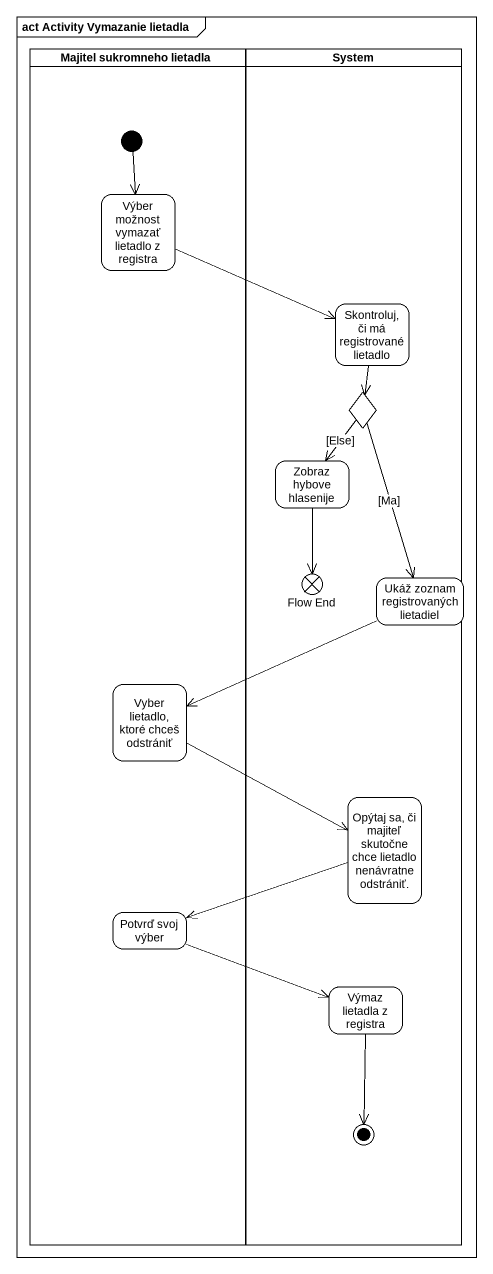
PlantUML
@startuml
mainframe act Activity Vymazanie lietadla
hide empty description
state "Majitel sukromneho lietadla" as Majitel_sukromneho_lietadla <<partition>> {
  state "Výber možnost vymazať lietadlo z registra" as Výber_možnost_vymazať
  state "Vyber lietadlo, ktoré chceš odstrániť" as Vyber_lietadlo_ktoré_chceš
  state "Potvrď svoj výber" as Potvrď_svoj_výber
  [*] --> Výber_možnost_vymazať
}
state System <<partition>> {
  state "Skontroluj, či má registrované lietadlo" as Skontroluj_či_má
  state choice1 <<choice>>
  state "Zobraz hybove hlasenije" as Zobraz_hybove_hlasenije
  state "Flow End" as Flow_End <<end>>
  state "Ukáž zoznam registrovaných lietadiel" as Ukáž_zoznam_registrovaných
  state "Opýtaj sa, či majiteľ skutočne chce lietadlo nenávratne odstrániť." as Opýtaj_sa_či_majiteľ
  state "Výmaz lietadla z registra" as Výmaz_lietadla_z_registra
  Výmaz_lietadla_z_registra --> [*]
}
Výber_možnost_vymazať -right-> Skontroluj_či_má
Skontroluj_či_má --> choice1
choice1 --> Zobraz_hybove_hlasenije : [Else]
choice1 --> Ukáž_zoznam_registrovaných : [Ma]
Zobraz_hybove_hlasenije --> Flow_End
Ukáž_zoznam_registrovaných -left-> Vyber_lietadlo_ktoré_chceš
Vyber_lietadlo_ktoré_chceš -right-> Opýtaj_sa_či_majiteľ
Opýtaj_sa_či_majiteľ -left-> Potvrď_svoj_výber
Potvrď_svoj_výber -right-> Výmaz_lietadla_z_registra
@enduml
